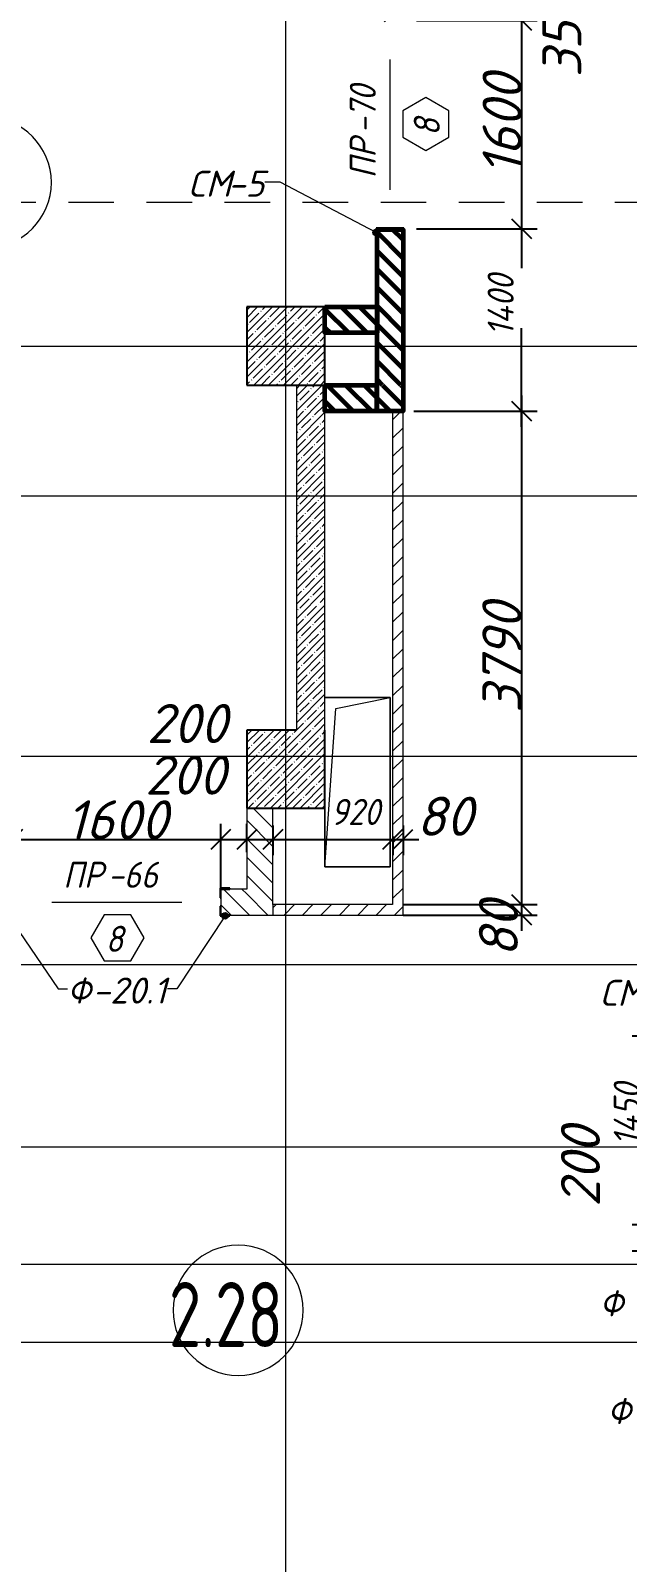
# Model space of a CAD drawing. Header units: millimetres. Extents: x 12986 to 523328, y -9759 to 30092.
# Drawn here: x 270445 to 275031, y 6043 to 17806 of the extents above; entities that cross this region are included whole.
import ezdxf

# ---------------------------------------------------------------- set-up
doc = ezdxf.new("R2010")
doc.units = ezdxf.units.MM
doc.linetypes.add('01 Штриховая _4 мм_', pattern=[600, 350, -250])
for name, color, linetype, lineweight in [('5) Блок ячеистый', 160, 'Continuous', 60), ('A-ANNO-DIMS', 7, 'Continuous', 9), ('A-AREA-IDEN', 7, 'Continuous', 9), ('A-DOOR-IDEN', 7, 'Continuous', 9), ('A-FLOR', 7, 'Continuous', 9), ('A-GENM', 7, 'Continuous', 9), ('A-GENM-1', 7, 'Continuous', 25), ('A-GENM-IDEN', 7, 'Continuous', 9), ('A-WALL-FNSH-2', 7, 'Continuous', 5), ('A-WALL-PATT-1', 7, 'Continuous', 5), ('A-WALL-PATT-3', 250, 'Continuous', 5), ('G-ANNO-SYMB-1', 7, '01 Штриховая _4 мм_', 9), ('S-COLS', 7, 'Continuous', 9), ('S-COLS-1', 7, 'Continuous', 5), ('S-COLS-2', 7, 'Continuous', 25), ('Оси-1', 7, 'Continuous', 20)]:
    doc.layers.add(name, color=color, linetype=linetype, lineweight=lineweight)
for name, color, linetype, lineweight, true_color in [('A-WALL-3', 7, 'Continuous', 5, 0x000000), ('A-WALL-FNSH-3', 7, 'Continuous', 13, 0x008000), ('A-WALL-PATT-2', 7, 'Continuous', 5, 0xce0000)]:
    doc.layers.add(name, color=color, linetype=linetype, lineweight=lineweight, true_color=true_color)
doc.styles.add('ISOCPEUR_I_2', font='isocpeui.ttf', dxfattribs={"height": 300})
doc.styles.add('ISOCPEUR_I_3', font='isocpeui.ttf', dxfattribs={"width": 0.9, "height": 200})
doc.styles.add('ISOCPEUR_I_4', font='isocpeui.ttf', dxfattribs={"width": 0.9, "height": 300})
doc.styles.add('СПДС', font='ГОСТ тип А.ttf', dxfattribs={"width": 0.9})
doc.dimstyles.new('ISO-2_0_0_9К_СРЕДНИЙ', dxfattribs={"dimscale": 304.8, "dimtxt": 199.196235, "dimasz": 0.492126, "dimexe": 0.393701, "dimexo": 0, "dimgap": 0, "dimtad": 1, "dimdec": 0, "dimzin": 0, "dimdsep": 46, "dimtxsty": 'ISOCPEUR_I_2', "dimblk1": 'OBLIQUE', "dimblk2": 'OBLIQUE', "dimsah": 1, "dimcen": 0.09, "dimdle": 0.393701, "dimazin": 0, "dimtfac": 1, "dimtdec": 4, "dimtix": 1, "dimtmove": 2, "dimatfit": 3, "dimfxl": 1, "dimtvp": 1, "dimtolj": 1, "dimtzin": 0, "dimarcsym": 2})
doc.dimstyles.new('ISO-2_0_0_9К_СРЕДНИЙ_1', dxfattribs={"dimscale": 304.8, "dimtxt": 199.196235, "dimasz": 0.492126, "dimexe": 0.393701, "dimexo": 0, "dimgap": 0, "dimtad": 1, "dimdec": 0, "dimzin": 0, "dimdsep": 46, "dimtxsty": 'ISOCPEUR_I_3', "dimblk1": 'OBLIQUE', "dimblk2": 'OBLIQUE', "dimsah": 1, "dimcen": 0.09, "dimdle": 0.393701, "dimazin": 0, "dimtfac": 1, "dimtdec": 4, "dimtix": 1, "dimtmove": 2, "dimatfit": 3, "dimfxl": 1, "dimtvp": 1, "dimtolj": 1, "dimtzin": 0, "dimarcsym": 2})
doc.dimstyles.new('ISO-2_0_0_9К_СРЕДНИЙ_2', dxfattribs={"dimscale": 304.8, "dimtxt": 199.196235, "dimasz": 0.492126, "dimexe": 0.393701, "dimexo": 0, "dimgap": 0, "dimtad": 1, "dimdec": 0, "dimzin": 0, "dimdsep": 46, "dimtxsty": 'ISOCPEUR_I_2', "dimblk1": 'OBLIQUE', "dimblk2": 'OBLIQUE', "dimsah": 1, "dimcen": 0.09, "dimdle": 0.393701, "dimazin": 0, "dimtfac": 1, "dimtdec": 4, "dimtix": 1, "dimtmove": 0, "dimatfit": 3, "dimfxl": 1, "dimtvp": 1, "dimtolj": 1, "dimtzin": 0, "dimarcsym": 2})
pattern_1 = [(45, (239096.85, -2765.93), (-57.02463, 57.02463), []), (45, (239153.876, -2765.93), (-57.02463, 57.02463), [100.806, -20.161, 3.353, -16.808])]
pattern_2 = [(135, (239096.85, -2765.93), (-70.71068, -70.71068), [])]
pattern_3 = [(45, (239096.85, -2765.93), (-70.71068, 70.71068), [])]

# ---------------------------------------------------------------- blocks, each defined once
blk = doc.blocks.new('Колонна_Несущая_Прямоугольное сечение - 600х600-V25-АР1_1_Кладочный план 2 этажа')
at = {"layer": 'S-COLS-1'}
h = blk.add_hatch(dxfattribs=at)
h.set_pattern_fill('FP_35', color=256, style=0, pattern_type=2)
h.set_pattern_definition([(45, (-33310, -18150), (-57.02463, 57.02463), []), (45, (-33252.975, -18150), (-57.02463, 57.02463), [100.806, -20.161, 3.353, -16.808])])
h.paths.add_polyline_path([(-300, -300), (300, -300), (300, 300), (-300, 300)], flags=0)
at = {"layer": 'S-COLS-2'}
for p, q in [((300, 300), (-300, 300)), ((-300, 300), (-300, -300)), ((300, -300), (300, 300)), ((-300, -300), (300, -300))]:
    blk.add_line(p, q, dxfattribs=at)
blk = doc.blocks.new('AR_Отверстие прямоугольное _в плите_ - AR_Отверстие прямоугольное _в плите_-24508998-АР1_1_Кладочный план 2 этажа')
at = {"layer": 'A-GENM'}
for p, q in [((250, 650), (-250, 650)), ((-167, 567), (250, 650)), ((250, -650), (250, 650)), ((-250, -650), (-167, 567)), ((-250, -200), (-250, -650)), ((-250, -650), (250, -650))]:
    blk.add_line(p, q, dxfattribs=at)
blk = doc.blocks.new('Фахверк_СКБ_Уголок - Ф-20_1_200х3960 h все крепления развернуты-28533923-АР1_1_Кладочный план 2 этажа')
at = {"layer": 'A-GENM-1'}
for p, q in [((200, 156), (125, 156)), ((125, 156), (125, 81)), ((131, 81), (131, 150)), ((131, 150), (200, 150)), ((200, 150), (200, 156)), ((125, 81), (131, 81)), ((131, 19), (125, 19)), ((125, 19), (125, -56)), ((131, -50), (131, 19)), ((125, -56), (200, -56)), ((200, -50), (131, -50)), ((200, -56), (200, -50))]:
    blk.add_line(p, q, dxfattribs=at)
blk = doc.blocks.new('Фахверк_СКБ_Уголок_Тип 2 - СМ-5_200х2480h-30007438-АР1_1_Кладочный план 2 этажа')
at = {"layer": 'A-GENM-1'}
for p, q in [((125, 156), (125, 81)), ((200, 156), (125, 156)), ((131, 81), (131, 150)), ((131, 150), (200, 150)), ((200, 150), (200, 156)), ((125, 81), (131, 81)), ((131, 19), (125, 19)), ((125, 19), (125, -56)), ((131, -50), (131, 19)), ((125, -56), (200, -56)), ((200, -50), (131, -50)), ((200, -56), (200, -50))]:
    blk.add_line(p, q, dxfattribs=at)
blk = doc.blocks.new('Стойка_Влож_Полоса боковая - Полоса-27101091-АР1_1_Кладочный план 2 этажа')
at = {"layer": 'A-GENM'}
for p, q in [((-5, 85), (0, 85)), ((-5, -85), (-5, 85)), ((0, 31), (0, -31)), ((0, -85), (-5, -85))]:
    blk.add_line(p, q, dxfattribs=at)
blk = doc.blocks.new('_Oblique')
at = {"color": 0, "linetype": 'ByBlock', "lineweight": -2}
blk.add_line((-0.5, -0.5), (0.5, 0.5), dxfattribs=at)
blk = doc.blocks.new('*D2270')
at = {"layer": 'A-ANNO-DIMS', "color": 0, "lineweight": -2, "transparency": 16777216}
for p, q in [((275187, 10204), (275187, 9764)), ((275799, 10084), (275067, 10084)), ((275187, 8514), (275187, 9303)), ((275799, 8634), (275067, 8634))]:
    blk.add_line(p, q, dxfattribs=at)
at = {"layer": 'Defpoints', "color": 0, "transparency": 16777216}
for p in [(275799, 10084), (275187, 8634), (275799, 8634)]:
    blk.add_point(p, dxfattribs=at)
at = {"layer": 'A-ANNO-DIMS', "color": 0, "lineweight": -2, "transparency": 16777216, "xscale": 150, "yscale": 150, "zscale": 150}
for p, rotation in [((275187, 10084), 90), ((275187, 8634), 270)]:
    blk.add_blockref('_Oblique', p, dxfattribs=dict(at, rotation=rotation))
at = {"layer": 'A-ANNO-DIMS', "color": 0, "transparency": 16777216, "insert": (274926, 9244), "char_height": 200, "width": 579.2, "attachment_point": 1, "rotation": 90, "line_spacing_factor": 1.149209, "style": 'ISOCPEUR_I_3'}
blk.add_mtext('\\A1;1450', dxfattribs=at)
blk = doc.blocks.new('*D2271')
at = {"layer": 'A-ANNO-DIMS', "color": 0, "lineweight": -2, "transparency": 16777216}
for p, q in [((275187, 8754), (275187, 8314)), ((275799, 8634), (275067, 8634)), ((276007, 8434), (275067, 8434))]:
    blk.add_line(p, q, dxfattribs=at)
at = {"layer": 'Defpoints', "color": 0, "transparency": 16777216}
for p in [(275799, 8634), (275187, 8434), (276007, 8434)]:
    blk.add_point(p, dxfattribs=at)
at = {"layer": 'A-ANNO-DIMS', "color": 0, "lineweight": -2, "transparency": 16777216, "xscale": 150, "yscale": 150, "zscale": 150}
for p, rotation in [((275187, 8634), 90), ((275187, 8434), 270)]:
    blk.add_blockref('_Oblique', p, dxfattribs=dict(at, rotation=rotation))
at = {"layer": 'A-ANNO-DIMS', "color": 0, "transparency": 16777216, "insert": (274520, 8773), "char_height": 300, "width": 455.09, "attachment_point": 1, "rotation": 90, "line_spacing_factor": 1.149209, "style": 'ISOCPEUR_I_2'}
blk.add_mtext('\\A1;200', dxfattribs=at)
blk = doc.blocks.new('*D2277')
at = {"layer": 'A-ANNO-DIMS', "color": 0, "lineweight": -2, "transparency": 16777216}
for p, q in [((274218, 18354), (274218, 17764)), ((273310, 18234), (274338, 18234)), ((273409, 17884), (274338, 17884))]:
    blk.add_line(p, q, dxfattribs=at)
at = {"layer": 'Defpoints', "color": 0, "transparency": 16777216}
for p in [(273310, 18234), (273409, 17884), (274218, 17884)]:
    blk.add_point(p, dxfattribs=at)
at = {"layer": 'A-ANNO-DIMS', "color": 0, "lineweight": -2, "transparency": 16777216, "xscale": 150, "yscale": 150, "zscale": 150}
for p, rotation in [((274218, 18234), 90), ((274218, 17884), 270)]:
    blk.add_blockref('_Oblique', p, dxfattribs=dict(at, rotation=rotation))
at = {"layer": 'A-ANNO-DIMS', "color": 0, "transparency": 16777216, "insert": (274377, 17448), "char_height": 300, "width": 455.09, "attachment_point": 1, "rotation": 90, "line_spacing_factor": 1.149209, "style": 'ISOCPEUR_I_2'}
blk.add_mtext('\\A1;350', dxfattribs=at)
blk = doc.blocks.new('*D2278')
at = {"layer": 'A-ANNO-DIMS', "color": 0, "lineweight": -2, "transparency": 16777216}
for p, q in [((274218, 18004), (274218, 16164)), ((273409, 17884), (274338, 17884)), ((273409, 16284), (274338, 16284))]:
    blk.add_line(p, q, dxfattribs=at)
at = {"layer": 'Defpoints', "color": 0, "transparency": 16777216}
for p in [(273409, 17884), (273409, 16284), (274218, 16284)]:
    blk.add_point(p, dxfattribs=at)
at = {"layer": 'A-ANNO-DIMS', "color": 0, "lineweight": -2, "transparency": 16777216, "xscale": 150, "yscale": 150, "zscale": 150}
for p, rotation in [((274218, 17884), 90), ((274218, 16284), 270)]:
    blk.add_blockref('_Oblique', p, dxfattribs=dict(at, rotation=rotation))
at = {"layer": 'A-ANNO-DIMS', "color": 0, "transparency": 16777216, "insert": (274068, 17084), "char_height": 300, "width": 560.81, "attachment_point": 5, "rotation": 90, "style": 'ISOCPEUR_I_2'}
blk.add_mtext('\\A1;1600', dxfattribs=at)
blk = doc.blocks.new('*D2279')
at = {"layer": 'A-ANNO-DIMS', "color": 0, "lineweight": -2, "transparency": 16777216}
for p, q in [((274218, 16404), (274218, 15981)), ((273409, 16284), (274338, 16284)), ((274218, 14764), (274218, 15521)), ((273390, 14884), (274338, 14884))]:
    blk.add_line(p, q, dxfattribs=at)
at = {"layer": 'Defpoints', "color": 0, "transparency": 16777216}
for p in [(273409, 16284), (273390, 14884), (274218, 14884)]:
    blk.add_point(p, dxfattribs=at)
at = {"layer": 'A-ANNO-DIMS', "color": 0, "lineweight": -2, "transparency": 16777216, "xscale": 150, "yscale": 150, "zscale": 150}
for p, rotation in [((274218, 16284), 90), ((274218, 14884), 270)]:
    blk.add_blockref('_Oblique', p, dxfattribs=dict(at, rotation=rotation))
at = {"layer": 'A-ANNO-DIMS', "color": 0, "transparency": 16777216, "insert": (273957, 15461), "char_height": 200, "width": 579.2, "attachment_point": 1, "rotation": 90, "line_spacing_factor": 1.149209, "style": 'ISOCPEUR_I_3'}
blk.add_mtext('\\A1;1400', dxfattribs=at)
blk = doc.blocks.new('*D2280')
at = {"layer": 'A-ANNO-DIMS', "color": 0, "lineweight": -2, "transparency": 16777216}
for p, q in [((274218, 15004), (274218, 10974)), ((273390, 14884), (274338, 14884)), ((273310, 11094), (274338, 11094))]:
    blk.add_line(p, q, dxfattribs=at)
at = {"layer": 'Defpoints', "color": 0, "transparency": 16777216}
for p in [(273390, 14884), (273310, 11094), (274218, 11094)]:
    blk.add_point(p, dxfattribs=at)
at = {"layer": 'A-ANNO-DIMS', "color": 0, "lineweight": -2, "transparency": 16777216, "xscale": 150, "yscale": 150, "zscale": 150}
for p, rotation in [((274218, 14884), 90), ((274218, 11094), 270)]:
    blk.add_blockref('_Oblique', p, dxfattribs=dict(at, rotation=rotation))
at = {"layer": 'A-ANNO-DIMS', "color": 0, "transparency": 16777216, "insert": (274066, 12989), "char_height": 300, "width": 606.78, "attachment_point": 5, "rotation": 90, "style": 'ISOCPEUR_I_2'}
blk.add_mtext('\\A1;3790', dxfattribs=at)
blk = doc.blocks.new('*D2281')
at = {"layer": 'A-ANNO-DIMS', "color": 0, "lineweight": -2, "transparency": 16777216}
for p, q in [((274218, 11214), (274218, 10894)), ((273310, 11094), (274338, 11094)), ((273307, 11014), (274338, 11014))]:
    blk.add_line(p, q, dxfattribs=at)
at = {"layer": 'Defpoints', "color": 0, "transparency": 16777216}
for p in [(273310, 11094), (273307, 11014), (274218, 11014)]:
    blk.add_point(p, dxfattribs=at)
at = {"layer": 'A-ANNO-DIMS', "color": 0, "lineweight": -2, "transparency": 16777216, "xscale": 150, "yscale": 150, "zscale": 150}
for p, rotation in [((274218, 11094), 90), ((274218, 11014), 270)]:
    blk.add_blockref('_Oblique', p, dxfattribs=dict(at, rotation=rotation))
at = {"layer": 'A-ANNO-DIMS', "color": 0, "transparency": 16777216, "insert": (273890, 10690), "char_height": 300, "width": 303.39, "attachment_point": 1, "rotation": 90, "line_spacing_factor": 1.149209, "style": 'ISOCPEUR_I_2'}
blk.add_mtext('\\A1;80', dxfattribs=at)
blk = doc.blocks.new('*D2282')
at = {"layer": 'A-ANNO-DIMS', "color": 0, "lineweight": -2, "transparency": 16777216}
for p, q in [((270307, 11230), (270307, 11715)), ((271907, 11222), (271907, 11715)), ((270187, 11595), (272027, 11595))]:
    blk.add_line(p, q, dxfattribs=at)
at = {"layer": 'Defpoints', "color": 0, "transparency": 16777216}
for p in [(271907, 11595), (270307, 11230), (271907, 11222)]:
    blk.add_point(p, dxfattribs=at)
at = {"layer": 'A-ANNO-DIMS', "color": 0, "lineweight": -2, "transparency": 16777216, "xscale": 150, "yscale": 150, "zscale": 150, "rotation": 180}
blk.add_blockref('_Oblique', (270307, 11595), dxfattribs=at)
at = {"layer": 'A-ANNO-DIMS', "color": 0, "lineweight": -2, "transparency": 16777216, "xscale": 150, "yscale": 150, "zscale": 150}
blk.add_blockref('_Oblique', (271907, 11595), dxfattribs=at)
at = {"layer": 'A-ANNO-DIMS', "color": 0, "transparency": 16777216, "insert": (271107, 11745), "char_height": 300, "width": 560.81, "attachment_point": 5, "style": 'ISOCPEUR_I_2'}
blk.add_mtext('\\A1;1600', dxfattribs=at)
blk = doc.blocks.new('*D2283')
at = {"layer": 'A-ANNO-DIMS', "color": 0, "lineweight": -2, "transparency": 16777216}
for p, q in [((271907, 11222), (271907, 11715)), ((272107, 11498), (272107, 11715)), ((271787, 11595), (272227, 11595))]:
    blk.add_line(p, q, dxfattribs=at)
at = {"layer": 'Defpoints', "color": 0, "transparency": 16777216}
for p in [(272107, 11595), (272107, 11498), (271907, 11222)]:
    blk.add_point(p, dxfattribs=at)
at = {"layer": 'A-ANNO-DIMS', "color": 0, "lineweight": -2, "transparency": 16777216, "xscale": 150, "yscale": 150, "zscale": 150, "rotation": 180}
blk.add_blockref('_Oblique', (271907, 11595), dxfattribs=at)
at = {"layer": 'A-ANNO-DIMS', "color": 0, "lineweight": -2, "transparency": 16777216, "xscale": 150, "yscale": 150, "zscale": 150}
blk.add_blockref('_Oblique', (272107, 11595), dxfattribs=at)
at = {"layer": 'A-ANNO-DIMS', "color": 0, "transparency": 16777216, "insert": (271325, 12239), "char_height": 300, "width": 455.09, "attachment_point": 1, "line_spacing_factor": 1.149209, "style": 'ISOCPEUR_I_2'}
blk.add_mtext('\\A1;200', dxfattribs=at)
blk = doc.blocks.new('*D2284')
at = {"layer": 'A-ANNO-DIMS', "color": 0, "lineweight": -2, "transparency": 16777216}
for p, q in [((272107, 11498), (272107, 11715)), ((272307, 11701), (272307, 11475)), ((271987, 11595), (272427, 11595))]:
    blk.add_line(p, q, dxfattribs=at)
at = {"layer": 'Defpoints', "color": 0, "transparency": 16777216}
for p in [(272307, 11701), (272307, 11595), (272107, 11498)]:
    blk.add_point(p, dxfattribs=at)
at = {"layer": 'A-ANNO-DIMS', "color": 0, "lineweight": -2, "transparency": 16777216, "xscale": 150, "yscale": 150, "zscale": 150, "rotation": 180}
blk.add_blockref('_Oblique', (272107, 11595), dxfattribs=at)
at = {"layer": 'A-ANNO-DIMS', "color": 0, "lineweight": -2, "transparency": 16777216, "xscale": 150, "yscale": 150, "zscale": 150}
blk.add_blockref('_Oblique', (272307, 11595), dxfattribs=at)
at = {"layer": 'A-ANNO-DIMS', "color": 0, "transparency": 16777216, "insert": (271336, 12635), "char_height": 300, "width": 455.09, "attachment_point": 1, "line_spacing_factor": 1.149209, "style": 'ISOCPEUR_I_2'}
blk.add_mtext('\\A1;200', dxfattribs=at)
blk = doc.blocks.new('*D2285')
at = {"layer": 'A-ANNO-DIMS', "color": 0, "lineweight": -2, "transparency": 16777216}
for p, q in [((272307, 11701), (272307, 11475)), ((272187, 11595), (273347, 11595)), ((273227, 11618), (273227, 11475))]:
    blk.add_line(p, q, dxfattribs=at)
at = {"layer": 'Defpoints', "color": 0, "transparency": 16777216}
for p in [(272307, 11701), (273227, 11618), (273227, 11595)]:
    blk.add_point(p, dxfattribs=at)
at = {"layer": 'A-ANNO-DIMS', "color": 0, "lineweight": -2, "transparency": 16777216, "xscale": 150, "yscale": 150, "zscale": 150, "rotation": 180}
blk.add_blockref('_Oblique', (272307, 11595), dxfattribs=at)
at = {"layer": 'A-ANNO-DIMS', "color": 0, "lineweight": -2, "transparency": 16777216, "xscale": 150, "yscale": 150, "zscale": 150}
blk.add_blockref('_Oblique', (273227, 11595), dxfattribs=at)
at = {"layer": 'A-ANNO-DIMS', "color": 0, "transparency": 16777216, "insert": (272751, 11906), "char_height": 200, "width": 455.09, "attachment_point": 1, "line_spacing_factor": 1.149209, "style": 'ISOCPEUR_I_3'}
blk.add_mtext('\\A1;920', dxfattribs=at)
blk = doc.blocks.new('*D2286')
at = {"layer": 'A-ANNO-DIMS', "color": 0, "lineweight": -2, "transparency": 16777216}
for p, q in [((273307, 11701), (273307, 11475)), ((273107, 11595), (273427, 11595)), ((273227, 11618), (273227, 11475))]:
    blk.add_line(p, q, dxfattribs=at)
at = {"layer": 'Defpoints', "color": 0, "transparency": 16777216}
for p in [(273307, 11701), (273227, 11618), (273307, 11595)]:
    blk.add_point(p, dxfattribs=at)
at = {"layer": 'A-ANNO-DIMS', "color": 0, "lineweight": -2, "transparency": 16777216, "xscale": 150, "yscale": 150, "zscale": 150, "rotation": 180}
blk.add_blockref('_Oblique', (273227, 11595), dxfattribs=at)
at = {"layer": 'A-ANNO-DIMS', "color": 0, "lineweight": -2, "transparency": 16777216, "xscale": 150, "yscale": 150, "zscale": 150}
blk.add_blockref('_Oblique', (273307, 11595), dxfattribs=at)
at = {"layer": 'A-ANNO-DIMS', "color": 0, "transparency": 16777216, "insert": (273410, 11923), "char_height": 300, "width": 303.39, "attachment_point": 1, "line_spacing_factor": 1.149209, "style": 'ISOCPEUR_I_2'}
blk.add_mtext('\\A1;80', dxfattribs=at)
blk = doc.blocks.new('AAR_СКБ_Марка_Двери_Перемычка и проем - Марка перемычки и проема-25306769-АР1_1_Кладочный план 2 этажа')
at = {"layer": 'A-DOOR-IDEN'}
for p, q in [((-5, 0), (5, 0)), ((-0.97, -0.98), (-1.99, -2.75)), ((1.07, -0.98), (-0.97, -0.98)), ((2.09, -2.75), (1.07, -0.98)), ((-1.99, -2.75), (-0.97, -4.51)), ((1.07, -4.51), (2.09, -2.75)), ((-0.97, -4.51), (1.07, -4.51))]:
    blk.add_line(p, q, dxfattribs=at)
blk = doc.blocks.new('Марка_Помещения - Номер-25198446-Объем проектирования 2 этажа')
at = {"layer": 'A-AREA-IDEN'}
for start, end in [(360, 180), (180, 360)]:
    blk.add_arc((0, 0), 2.5, start, end, dxfattribs=at)

msp = doc.modelspace()

# ---------------------------------------------------------------- hatches: boundary and pattern name
at = {"layer": '5) Блок ячеистый'}
h = msp.add_hatch(dxfattribs=at)
h.set_pattern_fill('FP_22', color=256, style=0, pattern_type=2)
h.set_pattern_definition(pattern_2)
h.paths.add_polyline_path([(273106.85079, 15084.06737), (273306.85079, 15084.06737), (273306.85067, 16284.0673), (273106.85079, 16284.0673), (273106.85079, 15484.06742)], flags=0)
h.paths.add_polyline_path([(273175.85079, 17884.0673), (273306.85079, 17884.0673), (273306.85079, 18434.06734), (273106.85079, 18434.06734), (273106.85079, 17884.0673)], flags=0)
h = msp.add_hatch(dxfattribs=at)
h.set_pattern_fill('FP_22', color=256, style=0, pattern_type=2)
h.set_pattern_definition(pattern_2)
h.paths.add_polyline_path([(273106.85079, 15484.06742), (273106.85079, 15684.06737), (272706.85079, 15684.06737), (272706.85079, 15484.06742)], flags=0)
h = msp.add_hatch(dxfattribs=at)
h.set_pattern_fill('FP_22', color=256, style=0, pattern_type=2)
h.set_pattern_definition(pattern_2)
h.paths.add_polyline_path([(273306.85079, 14884.06737), (273306.85079, 15084.06737), (272706.85079, 15084.06737), (272706.85079, 14884.06737)], flags=0)
at = {"layer": 'A-GENM-IDEN'}
h = msp.add_hatch(color=256, dxfattribs=at)
edge = h.paths.add_edge_path(flags=0)
edge.add_arc((273100.85079, 16255.06742), 25, 0, 360)
h = msp.add_hatch(color=256, dxfattribs=at)
edge = h.paths.add_edge_path(flags=0)
edge.add_arc((271938.58754, 11008.06729), 25, 0, 360)
at = {"layer": 'A-WALL-PATT-1'}
h = msp.add_hatch(dxfattribs=at)
h.set_pattern_fill('FP_7', color=256, style=0, pattern_type=2)
h.set_pattern_definition(pattern_1)
h.paths.add_polyline_path([(272486.85079, 12434.06738), (272706.85079, 12434.06738), (272706.85079, 15084.06737), (272486.85079, 15084.06737), (272486.85079, 14472.83394)], flags=0)
at = {"layer": 'A-WALL-PATT-2'}
h = msp.add_hatch(dxfattribs=at)
h.set_pattern_fill('FP_22', color=256, style=0, pattern_type=2)
h.set_pattern_definition(pattern_2)
h.paths.add_polyline_path([(272306.85079, 11014.06729), (272306.85079, 11834.06738), (272106.85079, 11834.06738), (272106.85079, 11014.06729)], flags=0)
h = msp.add_hatch(dxfattribs=at)
h.set_pattern_fill('FP_22', color=256, style=0, pattern_type=2)
h.set_pattern_definition(pattern_2)
h.paths.add_polyline_path([(270238.08754, 11014.06729), (270307.08754, 11014.06729), (270307.08754, 11214.06729), (270106.85079, 11214.06729), (270106.85079, 11014.06729)], flags=0)
h.paths.add_polyline_path([(272106.85079, 11014.06729), (272106.85079, 11214.06729), (271907.08754, 11214.06729), (271907.08754, 11014.06729), (271976.08754, 11014.06729)], flags=0)
at = {"layer": 'A-WALL-PATT-3'}
h = msp.add_hatch(dxfattribs=at)
h.set_pattern_fill('FP_24', color=256, style=0, pattern_type=2)
h.set_pattern_definition(pattern_3)
h.paths.add_polyline_path([(273306.85079, 11014.06729), (273306.85079, 14884.06737), (273226.85079, 14884.06737), (273226.85079, 11014.06729)], flags=0)
h = msp.add_hatch(dxfattribs=at)
h.set_pattern_fill('FP_24', color=256, style=0, pattern_type=2)
h.set_pattern_definition(pattern_3)
h.paths.add_polyline_path([(272306.85079, 11014.06729), (273226.85079, 11014.06729), (273226.85079, 11094.06729), (272306.85079, 11094.06729)], flags=0)
at = {"layer": 'S-COLS-1'}
h = msp.add_hatch(dxfattribs=at)
h.set_pattern_fill('FP_7', color=256, style=0, pattern_type=2)
h.set_pattern_definition(pattern_1)
h.paths.add_polyline_path([(272706.85079, 11834.06738), (272706.85079, 12434.06738), (272106.85079, 12434.06738), (272106.85079, 11834.06738)], flags=0)

# ---------------------------------------------------------------- linework, layer by layer
at = {"layer": '5) Блок ячеистый'}
for points in [[(273106.85079, 16279.86989), (273306.85079, 16279.86989), (273306.85079, 14884.06737), (273106.85079, 14884.06737)], [(272706.85079, 15684.06737), (273106.85079, 15684.06737), (273106.85079, 15484.06742), (272706.85079, 15484.06742)], [(272706.85079, 15084.06737), (273103.98726, 15084.06737), (273103.98726, 14884.06737), (272706.85079, 14884.06737)]]:
    msp.add_lwpolyline(points, close=True, dxfattribs=at)
at = {"layer": 'A-FLOR'}
for p, q in [((272706.85079, 12684.06759), (273206.85079, 12684.06759)), ((273206.85079, 12684.06759), (273206.85079, 11384.06759)), ((272706.85079, 11384.06759), (272706.85079, 11834.06738)), ((273206.85079, 11384.06759), (272706.85079, 11384.06759))]:
    msp.add_line(p, q, dxfattribs=at)
at = {"layer": 'A-GENM-IDEN'}
for p, q in [((272361.46296, 16643.11954), (272244.67478, 16643.11954)), ((273100.85079, 16255.06742), (272361.46296, 16643.11954)), ((270275.58754, 11008.06729), (270656.69973, 10446.81133)), ((271938.58754, 11008.06729), (271568.59927, 10446.81133)), ((270656.69973, 10446.81133), (270728.98299, 10446.81133)), ((271568.59927, 10446.81133), (271497.10059, 10446.81133))]:
    msp.add_line(p, q, dxfattribs=at)
for centre in [(273100.85079, 16255.06742), (271938.58754, 11008.06729)]:
    msp.add_circle(centre, 25, dxfattribs=at)
at = {"layer": 'A-WALL-3'}
for p, q in [((272486.85079, 15084.06737), (272486.85079, 12434.06738)), ((272706.85079, 12434.06738), (272706.85079, 15084.06737))]:
    msp.add_line(p, q, dxfattribs=at)
at = {"layer": 'A-WALL-FNSH-2'}
for p, q in [((273237.85079, 16284.0673), (273175.85079, 16284.0673)), ((273106.85079, 16215.06742), (273106.85079, 15684.06742)), ((273106.85079, 15684.06742), (272706.85079, 15684.06742)), ((272706.85079, 15484.06742), (273106.85079, 15484.06742)), ((273106.85079, 15484.06742), (273106.85079, 15084.06737)), ((273106.85079, 15084.06737), (272706.85079, 15084.06737)), ((272706.85079, 14884.06737), (273306.85079, 14884.06737)), ((272306.85079, 11834.06738), (272106.85079, 11834.06738)), ((272106.85079, 11834.06738), (272106.85079, 11214.06729)), ((272306.85079, 11094.06729), (272306.85079, 11834.06738)), ((272106.85079, 11214.06729), (271976.08754, 11214.06729)), ((271907.08754, 11145.06729), (271907.08754, 11083.06729))]:
    msp.add_line(p, q, dxfattribs=at)
at = {"layer": 'A-WALL-FNSH-3'}
for p, q in [((273306.85079, 11014.06729), (273306.85079, 16215.06742)), ((273226.85079, 14884.06737), (273226.85079, 11094.06729)), ((273226.85079, 11094.06729), (272306.85079, 11094.06729)), ((272306.85079, 11094.06729), (272306.85079, 11014.06729)), ((271976.08754, 11014.06729), (273306.85079, 11014.06729))]:
    msp.add_line(p, q, dxfattribs=at)
at = {"layer": 'G-ANNO-SYMB-1'}
msp.add_line((234135.26653, 16488.79124), (282025.05495, 16488.79124), dxfattribs=at)
at = {"layer": 'S-COLS-2'}
for p, q in [((272486.85079, 12434.06738), (272106.85079, 12434.06738)), ((272106.85079, 12434.06738), (272106.85079, 11834.06738)), ((272706.85079, 11834.06738), (272706.85079, 12434.06738)), ((272106.85079, 11834.06738), (272706.85079, 11834.06738))]:
    msp.add_line(p, q, dxfattribs=at)
at = {"layer": 'Оси-1'}
for p, q in [((272406.85078, -6915.9327), (272406.85078, 25871.01046)), ((234936.85079, 15384.06737), (365048.47884, 15384.06737)), ((234936.85079, 14234.06737), (365048.47884, 14234.06737)), ((234936.85079, 12234.0673), (365048.47884, 12234.0673)), ((234936.85079, 10634.0673), (365048.47884, 10634.0673)), ((234936.85079, 9234.0673), (365048.47884, 9234.0673)), ((234936.85079, 8334.0673), (365048.47884, 8334.0673)), ((234936.85079, 7734.0673), (365048.47884, 7734.0673))]:
    msp.add_line(p, q, dxfattribs=at)

# ---------------------------------------------------------------- block references
at = {"layer": 'A-AREA-IDEN', "xscale": 199.9999999999999, "yscale": 199.9999999999999, "zscale": 199.9999999999999}
for p in [(270104.28671, 16639.79302), (272039.29471, 7978.85573)]:
    msp.add_blockref('Марка_Помещения - Номер-25198446-Объем проектирования 2 этажа', p, dxfattribs=at)
at = {"layer": 'A-DOOR-IDEN', "xscale": 99.99999999999993, "yscale": 99.99999999999993, "zscale": 99.99999999999993, "rotation": 89.99999999999991}
msp.add_blockref('AAR_СКБ_Марка_Двери_Перемычка и проем - Марка перемычки и проема-25306769-АР1_1_Кладочный план 2 этажа', (273206.85079, 17084.0673), dxfattribs=at)
at = {"layer": 'A-DOOR-IDEN', "xscale": 99.99999999999993, "yscale": 99.99999999999993, "zscale": 99.99999999999993}
msp.add_blockref('AAR_СКБ_Марка_Двери_Перемычка и проем - Марка перемычки и проема-25306769-АР1_1_Кладочный план 2 этажа', (271107.08754, 11114.06729), dxfattribs=at)
at = {"layer": 'A-GENM', "rotation": 270}
msp.add_blockref('Стойка_Влож_Полоса боковая - Полоса-27101091-АР1_1_Кладочный план 2 этажа', (273206.85079, 16290.06742), dxfattribs=at)
at = {"layer": 'A-GENM'}
msp.add_blockref('AR_Отверстие прямоугольное _в плите_ - AR_Отверстие прямоугольное _в плите_-24508998-АР1_1_Кладочный план 2 этажа', (272956.85079, 12034.06759), dxfattribs=at)
at = {"layer": 'A-GENM-1', "rotation": 270}
msp.add_blockref('Фахверк_СКБ_Уголок_Тип 2 - СМ-5_200х2480h-30007438-АР1_1_Кладочный план 2 этажа', (273156.85079, 16415.06742), dxfattribs=at)
at = {"layer": 'A-GENM-1'}
msp.add_blockref('Фахверк_СКБ_Уголок - Ф-20_1_200х3960 h все крепления развернуты-28533923-АР1_1_Кладочный план 2 этажа', (271776.08754, 11064.06729), dxfattribs=at)
at = {"layer": 'S-COLS'}
msp.add_blockref('Колонна_Несущая_Прямоугольное сечение - 600х600-V25-АР1_1_Кладочный план 2 этажа', (272406.85079, 15384.06737), dxfattribs=at)

# ---------------------------------------------------------------- texts
at = {"layer": 'A-AREA-IDEN', "insert": (271507.82842, 8195.97434), "char_height": 500, "width": 1327.5945, "attachment_point": 1, "style": 'СПДС'}
msp.add_mtext('2.28', dxfattribs=at)
at = {"layer": 'A-DOOR-IDEN', "insert": (273389.49217, 16997.86877), "char_height": 200, "width": 158.734125, "attachment_point": 1, "rotation": 90, "style": 'ISOCPEUR_I_2'}
msp.add_mtext('\\fISOCPEUR|b0|i1|c204|p34|;\\W.9;8', dxfattribs=at)
at = {"layer": 'A-DOOR-IDEN', "insert": (271020.88901, 10931.42592), "char_height": 200, "width": 158.734125, "attachment_point": 1, "style": 'ISOCPEUR_I_2'}
msp.add_mtext('\\fISOCPEUR|b0|i1|c204|p34|;\\W.9;8', dxfattribs=at)
at = {"layer": 'A-GENM-IDEN', "char_height": 200, "attachment_point": 1, "rotation": 90, "style": 'ISOCPEUR_I_4'}
for s, insert, width in [('-70', (272897.56193, 17015.7407), 529.11375), ('ПР', (272897.56193, 16671.78237), 416.8775)]:
    msp.add_mtext(s, dxfattribs=dict(at, insert=insert, width=width))
at = {"layer": 'A-GENM-IDEN', "char_height": 200, "attachment_point": 1}
for s, insert, width, style in [('СМ', (271655.31541, 16730.73413), 367.9745625, 'ISOCPEUR_I_2'), ('-5', (271958.92478, 16730.73413), 317.46825, 'ISOCPEUR_I_2'), ('ПР', (270694.80261, 11423.35615), 416.8775, 'ISOCPEUR_I_4'), ('-66', (271038.76094, 11423.35615), 529.11375, 'ISOCPEUR_I_4'), ('\\fISOCPEUR|b0|i1|c204|p34|;\\W.9;Ф', (270728.98299, 10534.42592), 230.886, 'ISOCPEUR_I_2'), ('\\fISOCPEUR|b0|i1|c204|p34|;\\W.9;Ф', (270728.98299, 10534.42592), 230.886, 'ISOCPEUR_I_2'), ('-20.1', (270919.48299, 10534.42592), 663.79725, 'ISOCPEUR_I_2'), ('-20.1', (270919.48299, 10534.42592), 663.79725, 'ISOCPEUR_I_2'), ('СМ', (274819.771, 10516.64621), 367.9745625, 'ISOCPEUR_I_2'), ('\\fISOCPEUR|b0|i1|c204|p34|;\\W.9;Ф', (274819.771, 8132.25469), 230.886, 'ISOCPEUR_I_2'), ('\\fISOCPEUR|b0|i1|c204|p34|;\\W.9;Ф', (274879.171, 7305.20333), 230.886, 'ISOCPEUR_I_2')]:
    msp.add_mtext(s, dxfattribs=dict(at, insert=insert, width=width, style=style))

# ---------------------------------------------------------------- dimensions: what is measured, and where the dimension line sits
at = {"layer": 'A-ANNO-DIMS'}
for base, p1, p2, dimstyle, override, picture, middle in [((274218.41791, 17884.0673), (273309.89879, 18234.06734), (273408.81155, 17884.0673), 'ISO-2_0_0_9К_СРЕДНИЙ', {"dimpost": '<>', "dimfxl": 363.70835}, '*D2277', (274576.65326, 17675.51847)), ((274218.41791, 14884.06737), (273408.81155, 16284.0673), (273389.89879, 14884.06737), 'ISO-2_0_0_9К_СРЕДНИЙ_1', {"dimpost": '<>', "dimfxl": 1400.127666}, '*D2279', (274090.4601, 15750.92267)), ((274218.41791, 11014.06729), (273309.89879, 11094.06729), (273306.85079, 11014.06729), 'ISO-2_0_0_9К_СРЕДНИЙ', {"dimpost": '<>', "dimfxl": 80.058043}, '*D2281', (274090.4601, 10841.69985)), ((275186.86786, 8634.06731), (275798.85079, 10084.06731), (275798.85079, 8634.06731), 'ISO-2_0_0_9К_СРЕДНИЙ_1', {"dimpost": '<>', "dimfxl": 1450}, '*D2270', (275058.91005, 9533.6255)), ((275186.86786, 8434.06731), (275798.85079, 8634.06731), (276006.85079, 8434.06731), 'ISO-2_0_0_9К_СРЕДНИЙ', {"dimpost": '<>', "dimfxl": 288.555021}, '*D2271', (274720.46315, 9000.86071))]:
    dim = msp.add_linear_dim(base=base, p1=p1, p2=p2, angle=90, dimstyle=dimstyle, override=override, dxfattribs=at)
    dim.commit()
    dim.dimension.update_dxf_attribs({"geometry": picture, "text_midpoint": middle, "dimtype": 160, "text_rotation": 90})
for base, p1, p2, override, picture, middle in [((274218.41791, 16284.0673), (273408.81155, 17884.0673), (273408.81155, 16284.0673), {"dimpost": '<>', "dimfxl": 1600}, '*D2278', (274068.41791, 17084.0673)), ((274218.41791, 11094.06729), (273389.89879, 14884.06737), (273309.89879, 11094.06729), {"dimpost": '<>', "dimfxl": 3790.844314}, '*D2280', (274066.48609, 12989.06733))]:
    dim = msp.add_linear_dim(base=base, p1=p1, p2=p2, angle=90, dimstyle='ISO-2_0_0_9К_СРЕДНИЙ_2', override=override, dxfattribs=at)
    dim.commit()
    dim.dimension.update_dxf_attribs({"geometry": picture, "text_midpoint": middle})
for base, p1, p2, dimstyle, override, picture, middle in [((272306.85079, 11595.21969), (272106.85079, 11498.2377), (272306.85079, 11701.2857), 'ISO-2_0_0_9К_СРЕДНИЙ', {"dimpost": '<>', "dimfxl": 285.006123}, '*D2284', (271563.3364, 12435.37806)), ((272106.85079, 11595.21969), (271907.08754, 11222.06729), (272106.85079, 11498.2377), 'ISO-2_0_0_9К_СРЕДНИЙ', {"dimpost": '<>', "dimfxl": 340.845208}, '*D2283', (271552.22173, 12038.95481)), ((273226.85079, 11595.21969), (272306.85079, 11701.2857), (273226.85079, 11618.2377), 'ISO-2_0_0_9К_СРЕДНИЙ_1', {"dimpost": '<>', "dimfxl": 923.740748}, '*D2285', (272978.47629, 11772.50981)), ((273306.85079, 11595.21969), (273226.85079, 11618.2377), (273306.85079, 11701.2857), 'ISO-2_0_0_9К_СРЕДНИЙ', {"dimpost": '<>', "dimfxl": 115.31249}, '*D2286', (273561.93869, 11723.1775))]:
    dim = msp.add_linear_dim(base=base, p1=p1, p2=p2, dimstyle=dimstyle, override=override, dxfattribs=at)
    dim.commit()
    dim.dimension.update_dxf_attribs({"geometry": picture, "text_midpoint": middle, "dimtype": 160})
dim = msp.add_linear_dim(base=(271907.08754, 11595.21969), p1=(270307.08754, 11229.85699), p2=(271907.08754, 11222.06729), dimstyle='ISO-2_0_0_9К_СРЕДНИЙ_2', override={"dimpost": '<>', "dimfxl": 1600.018962}, dxfattribs=at)
dim.commit()
dim.dimension.update_dxf_attribs({"geometry": '*D2282', "text_midpoint": (271107.08754, 11745.21969)})

doc.saveas('drawing.dxf')
